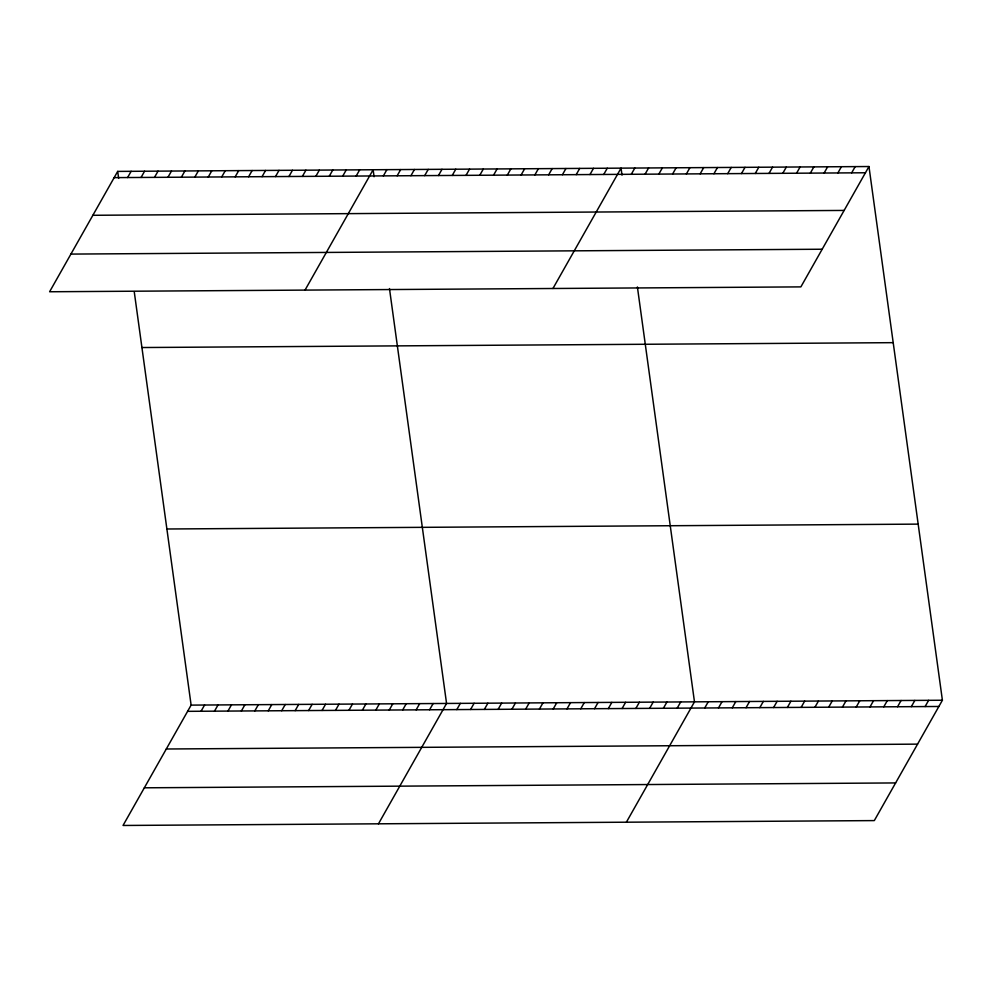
<?xml version="1.0" encoding="UTF-8"?>
<svg xmlns="http://www.w3.org/2000/svg" width="992" height="992" viewBox="0 0 992 992"><rect width="100%" height="100%" fill="white"/><g stroke="black" fill="none" stroke-linecap="round" stroke-linejoin="round"><path stroke-width="1.49" d="M117.688 171.405L49.6 291.76L800.879 286.886L868.967 166.532L117.688 171.405L118.656 178.399M127.608 177.543L131.13 171.318M141.05 177.456L144.572 171.232M154.492 177.37L158.026 171.145M167.946 177.283L171.467 171.058M181.387 177.196L184.909 170.971M194.829 177.109L198.35 170.884M208.27 177.022L211.792 170.798M221.712 176.936L225.246 170.711M235.166 176.849L238.688 170.624M248.608 176.762L252.129 170.537M262.049 176.675L265.571 170.45M275.491 176.588L279.012 170.364M288.932 176.502L292.454 170.277M302.374 176.415L305.908 170.19M315.828 176.328L319.35 170.103M329.27 176.241L332.791 170.016M342.711 176.154L346.233 169.93M356.153 176.068L359.674 169.843M305.028 290.098L373.128 169.756L374.083 176.737M383.371 175.894L386.892 169.657M397.147 175.795L400.669 169.57M410.924 175.708L414.445 169.483M424.688 175.621L428.222 169.396M438.464 175.534L441.986 169.31M452.24 175.448L455.762 169.21M466.017 175.348L469.538 169.124M479.781 175.262L483.315 169.037M134.23 291.623L191.121 705.114L123.033 825.468L874.312 820.595L942.4 700.24L868.967 166.532M493.557 175.175L497.079 168.95M201.041 711.252L204.575 705.027M507.334 175.088L510.855 168.863M214.495 711.165L218.017 704.94M521.11 175.001L524.632 168.764M227.937 711.078L231.458 704.853M534.874 174.902L538.408 168.677M241.378 710.991L244.9 704.766M548.65 174.815L552.172 168.59M254.82 710.904L258.342 704.68M562.427 174.728L565.948 168.504M268.262 710.818L271.783 704.593M576.203 174.642L579.725 168.417M281.703 710.731L285.237 704.506M589.967 174.555L593.501 168.318M295.157 710.644L298.679 704.419M603.744 174.456L607.265 168.231M308.599 710.557L312.12 704.332M552.953 288.486L621.042 168.144L622.009 175.138M322.04 710.47L325.562 704.246M631.296 174.282L634.818 168.057M335.482 710.384L339.004 704.159M645.06 174.195L648.594 167.97M348.924 710.297L352.458 704.072M658.837 174.108L662.358 167.871M362.378 710.21L365.899 703.985M672.613 174.009L676.135 167.784M375.819 710.123L379.341 703.898M686.39 173.922L689.911 167.698M389.261 710.036L392.782 703.812M700.166 173.836L703.688 167.611M402.702 709.95L406.224 703.725M713.93 173.749L717.452 167.524M416.144 709.863L419.666 703.638M727.706 173.662L731.228 167.425M429.586 709.776L433.12 703.551M741.483 173.563L745.004 167.338M378.473 823.806L446.561 703.464L389.472 288.56M755.259 173.476L758.781 167.251M456.804 709.602L460.338 703.365M769.023 173.389L772.545 167.164M470.58 709.503L474.102 703.278M782.8 173.302L786.321 167.078M484.356 709.416L487.878 703.192M796.576 173.216L800.098 166.978M498.133 709.33L501.654 703.105M810.352 173.116L813.874 166.892M511.897 709.243L515.431 703.018M824.116 173.03L827.638 166.805M525.673 709.156L529.195 702.919M837.893 172.943L841.414 166.718M539.45 709.057L542.971 702.832M851.669 172.856L855.191 166.631M553.226 708.97L556.748 702.745M566.99 708.883L570.524 702.658M580.766 708.796L584.288 702.572M594.543 708.71L598.064 702.472M608.319 708.61L611.841 702.386M622.083 708.524L625.617 702.299M635.86 708.437L639.381 702.212M649.636 708.35L653.158 702.125M663.412 708.263L666.934 702.026M677.189 708.164L680.71 701.939M626.386 822.194L694.474 701.852L637.397 286.961M704.729 707.99L708.251 701.766M718.506 707.904L722.027 701.679M732.282 707.817L735.804 701.58M746.046 707.718L749.568 701.493M759.822 707.631L763.344 701.406M773.599 707.544L777.12 701.319M787.375 707.457L790.897 701.232M801.139 707.37L804.661 701.133M814.916 707.271L818.437 701.046M828.692 707.184L832.214 700.96M842.468 707.098L845.99 700.873M856.232 707.011L859.754 700.786M870.009 706.924L873.53 700.687M883.785 706.825L887.307 700.6M897.562 706.738L901.083 700.513M911.326 706.651L914.847 700.426M925.102 706.564L928.624 700.34M114.167 177.63L865.446 172.769M92.864 215.289L844.13 210.428M70.903 254.088L822.182 249.228M141.918 347.535L893.197 342.662M166.892 528.996L918.17 524.123M191.121 705.114L942.4 700.24M187.6 711.338L938.878 706.478M166.296 748.997L917.575 744.136M144.348 787.809L895.615 782.936"/></g></svg>
